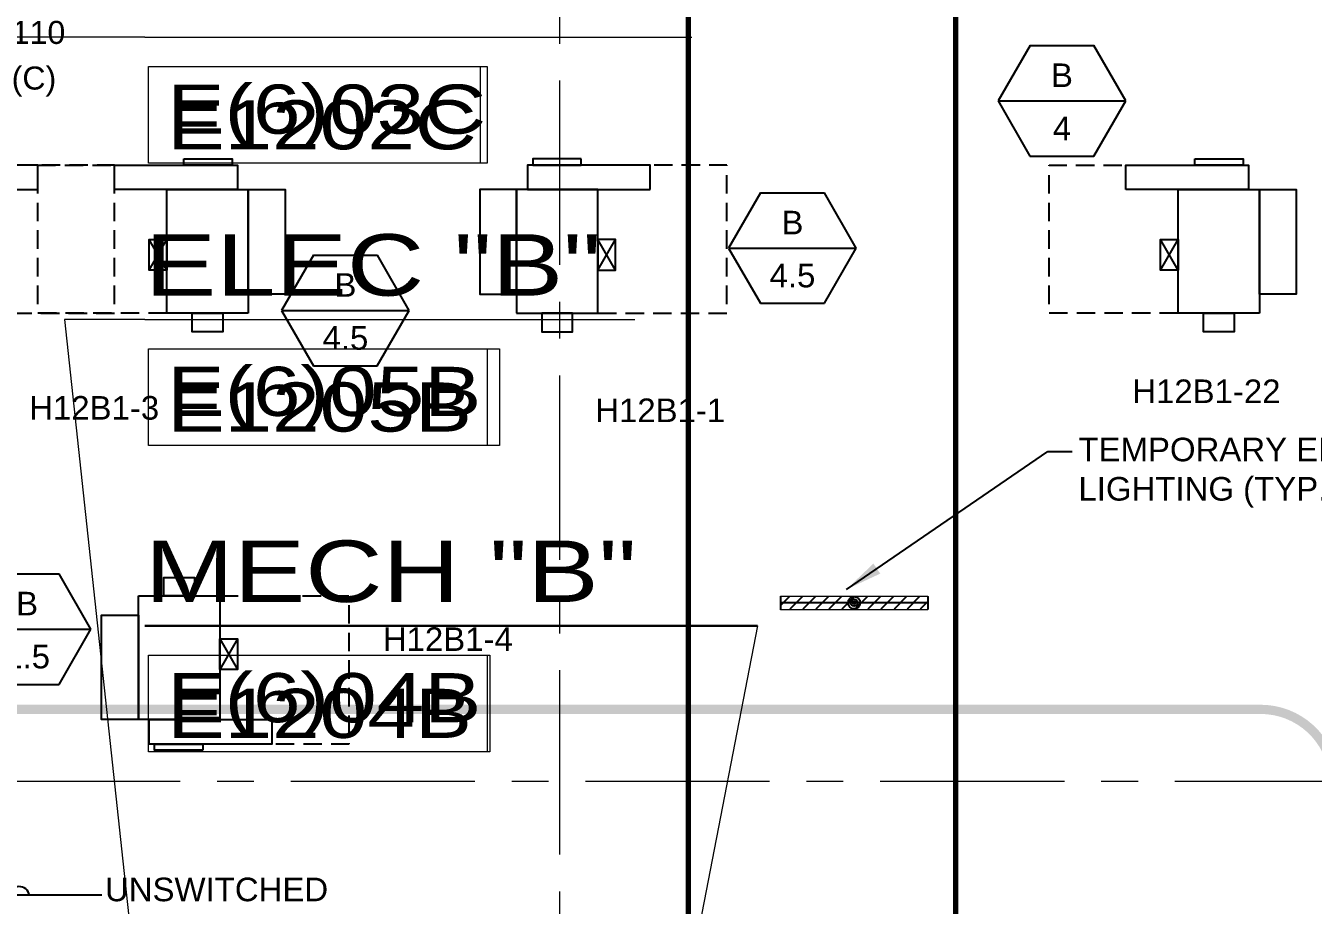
# Model space of a CAD drawing. Header units: inches. Extents: x -26575 to 27, y -11337 to 2257.
# Drawn here: x -21954.9 to -21535.5, y 980.7 to 1267.1 of the extents above; entities that cross this region are included whole.
import ezdxf
from ezdxf.enums import TextEntityAlignment as Align

# ---------------------------------------------------------------- set-up
doc = ezdxf.new("R2010")
doc.units = ezdxf.units.IN
doc.header["$LTSCALE"] = 48
doc.header["$MEASUREMENT"] = 0
for name, pattern in [('A106$0$CENTER', [2, 1.25, -0.25, 0.25, -0.25]), ('A112$0$CENTER', [2, 1.25, -0.25, 0.25, -0.25]), ('DASHED2', [0.375, 0.25, -0.125]), ('HIDDEN2', [0.1875, 0.125, -0.0625])]:
    doc.linetypes.add(name, pattern=pattern)
for name, color, linetype in [('A-Detl-Iden', 3, 'Continuous'), ('A106$0$A-AREA-IDEN', 8, 'Continuous'), ('A106$0$A-GRID-GRDP0-15', 8, 'Continuous'), ('A112$0$A-ANNO-IDEN', 8, 'Continuous'), ('A112$0$A-GRID-GRDP0-15', 8, 'Continuous'), ('A612$0$br612 - E-Lite', 3, 'Continuous'), ('ANNTEXT', 6, 'Continuous'), ('E-FIRE', 234, 'Continuous'), ('E-Lite', 53, 'Continuous'), ('E-Lite-Emer', 13, 'Continuous'), ('E-Powr-Circ', 232, 'Continuous'), ('E-TEXT', 6, 'Continuous'), ('G-Anno', 6, 'Continuous'), ('M-HVAC-blck', 6, 'Continuous'), ('M-HVAC-clrn', 1, 'HIDDEN2'), ('M-HVAC-EQPM-FPTD', 94, 'Continuous'), ('M-HVAC-FUTR', 4, 'HIDDEN2'), ('M-HVAC-Supp', 93, 'Continuous'), ('M-HVAC-TEXT', 6, 'Continuous'), ('XREF', 7, 'Continuous')]:
    doc.layers.add(name, color=color, linetype=linetype)
doc.layers.add('E-Fire-Covr', color=240, linetype='Continuous', lineweight=70, plot=False)
doc.styles.add('A106$0$Arial', font='arial.ttf', dxfattribs={"height": 0.076839})
doc.styles.add('A106$0$style-Arial', font='arial.ttf')
doc.styles.add('A112$0$Arial', font='arial.ttf', dxfattribs={"height": 0.076839})
doc.styles.add('M08', font='arial.ttf', dxfattribs={"height": 7.68})
doc.styles.add('MAMEP ANNO', font='arial.ttf', dxfattribs={"height": 0.078125})
doc.styles.get("Standard").update_dxf_attribs({"font": 'simplex.shx'})
doc.dimstyles.get("Standard").update_dxf_attribs({"dimtxt": 0.18, "dimasz": 0.125, "dimexe": 0.18, "dimexo": 0.0625, "dimgap": 0.09, "dimtad": 0, "dimtih": 1, "dimtoh": 1, "dimdec": 4, "dimzin": 0, "dimdsep": 46, "dimtxsty": 'Standard', "dimcen": 0.09, "dimadec": 0, "dimazin": 0, "dimtfac": 1, "dimtdec": 4, "dimtofl": 0, "dimtmove": 0, "dimatfit": 3, "dimfxl": 1, "dimtolj": 1, "dimtzin": 0, "dimarcsym": 0})

# ---------------------------------------------------------------- blocks, each defined once
blk = doc.blocks.new('A106')
at = {"layer": 'A106$0$A-AREA-IDEN', "lineweight": 13}
for p, q in [((-21916.08, 1263.35, 0.21), (-21737.94, 1263.35, 0.21)), ((-21916.08, 1171.45, 0.21), (-21756.46, 1171.45, 0.21))]:
    blk.add_line(p, q, dxfattribs=at)
at = {"layer": 'A106$0$A-AREA-IDEN', "lineweight": 30}
blk.add_line((-21916.08, 1071.71, 0.21), (-21716.55, 1071.71, 0.21), dxfattribs=at)
at = {"layer": 'A106$0$A-AREA-IDEN', "lineweight": 0}
blk.add_line((-21716.55, 1071.71, 0.21), (-21748.32, 907.72, 0.21), dxfattribs=at)
at = {"layer": 'A106$0$A-AREA-IDEN', "lineweight": 0, "elevation": 0.21, "flags": 128}
for points in [[(-21916.08, 1263.35), (-21985.8, 1263.35), (-22071.29, 974.27)], [(-21916.08, 1171.45), (-21942.2, 1171.45), (-21911.81, 889.27)]]:
    blk.add_lwpolyline(points, dxfattribs=at)
at = {"layer": 'A106$0$A-AREA-IDEN', "lineweight": 13}
for points in [[(-21914.88, 1253.83, 0.21), (-21806.8, 1253.83, 0.21), (-21806.8, 1222.3, 0.21), (-21914.88, 1222.3, 0.21)], [(-21914.88, 1161.93, 0.21), (-21800.55, 1161.93, 0.21), (-21800.55, 1130.4, 0.21), (-21914.88, 1130.4, 0.21)], [(-21914.88, 1062.2, 0.21), (-21803.67, 1062.2, 0.21), (-21803.67, 1030.67, 0.21), (-21914.88, 1030.67, 0.21)]]:
    blk.add_3dface(points, dxfattribs=at)
at = {"layer": 'A106$0$A-GRID-GRDP0-15', "linetype": 'A106$0$CENTER', "lineweight": 0}
for p, q in [((-21781.02, 2113.24), (-21781.02, -676.9)), ((-23884.56, 1021.17), (-20452.76, 1021.17))]:
    blk.add_line(p, q, dxfattribs=at)
at = {"layer": 'A106$0$A-AREA-IDEN', "lineweight": 13, "style": 'A106$0$style-Arial', "width": 1.246875}
for s, p in [('E(6)03C', (-21908.7, 1231.94, 0.21)), ('E(6)05B', (-21908.7, 1140.05, 0.21))]:
    blk.add_text(s, height=16, dxfattribs=at).set_placement(p)
at = {"layer": 'A106$0$A-AREA-IDEN', "lineweight": 30, "style": 'A106$0$style-Arial', "width": 1.246875}
blk.add_text('E(6)04B', height=16, dxfattribs=at).set_placement((-21908.7, 1040.31, 0.21))
at = {"layer": 'A106$0$A-AREA-IDEN', "lineweight": 13, "insert": (-21916.08, 1178.93, 0.21), "char_height": 20, "attachment_point": 7, "line_spacing_factor": 0.6, "style": 'A106$0$Arial'}
blk.add_mtext('\\H1x;\\W1.24688;ELEC "B"', dxfattribs=at)
at = {"layer": 'A106$0$A-AREA-IDEN', "lineweight": 30, "insert": (-21916.08, 1079.19, 0.21), "char_height": 20, "attachment_point": 7, "line_spacing_factor": 0.6, "style": 'A106$0$Arial'}
blk.add_mtext('\\H1x;\\W1.24688;MECH "B"', dxfattribs=at)
blk = doc.blocks.new('A112')
at = {"layer": 'A112$0$A-ANNO-IDEN', "lineweight": 13}
for p, q in [((-21916.08, 1263.35, 0.21), (-21737.94, 1263.35, 0.21)), ((-21916.08, 1171.45, 0.21), (-21756.46, 1171.45, 0.21))]:
    blk.add_line(p, q, dxfattribs=at)
at = {"layer": 'A112$0$A-ANNO-IDEN', "lineweight": 30}
blk.add_line((-21916.08, 1071.71, 0.21), (-21716.55, 1071.71, 0.21), dxfattribs=at)
at = {"layer": 'A112$0$A-ANNO-IDEN', "lineweight": 0}
blk.add_line((-21716.55, 1071.71, 0.21), (-21754.31, 876.84, 0.21), dxfattribs=at)
at = {"layer": 'A112$0$A-ANNO-IDEN', "lineweight": 0, "elevation": 0.21, "flags": 128}
for points in [[(-21916.08, 1263.35), (-21985.8, 1263.35), (-22064.22, 998.19)], [(-21916.08, 1171.45), (-21942.2, 1171.45), (-21911.81, 889.27)]]:
    blk.add_lwpolyline(points, dxfattribs=at)
at = {"layer": 'A112$0$A-ANNO-IDEN', "lineweight": 13}
for points in [[(-21914.88, 1253.83, 0.21), (-21804.6, 1253.83, 0.21), (-21804.6, 1222.3, 0.21), (-21914.88, 1222.3, 0.21)], [(-21914.88, 1161.93, 0.21), (-21804.6, 1161.93, 0.21), (-21804.6, 1130.4, 0.21), (-21914.88, 1130.4, 0.21)], [(-21914.88, 1062.2, 0.21), (-21804.6, 1062.2, 0.21), (-21804.6, 1030.67, 0.21), (-21914.88, 1030.67, 0.21)]]:
    blk.add_3dface(points, dxfattribs=at)
at = {"layer": 'A112$0$A-GRID-GRDP0-15', "linetype": 'A112$0$CENTER', "lineweight": 0}
for p, q in [((-21781.02, 2113.24), (-21781.02, -676.9)), ((-23884.56, 1021.17), (-20452.76, 1021.17))]:
    blk.add_line(p, q, dxfattribs=at)
at = {"layer": 'A112$0$A-ANNO-IDEN', "lineweight": 13, "attachment_point": 7, "line_spacing_factor": 0.6, "style": 'A112$0$Arial'}
for s, insert, char_height in [('\\H1x;\\W1.24688;E1202C', (-21908.7, 1226.61, 0.21), 16), ('\\H1x;\\W1.24688;ELEC "B"', (-21916.08, 1178.93, 0.21), 20), ('\\H1x;\\W1.24688;E1205B', (-21908.7, 1134.71, 0.21), 16)]:
    blk.add_mtext(s, dxfattribs=dict(at, insert=insert, char_height=char_height))
at = {"layer": 'A112$0$A-ANNO-IDEN', "lineweight": 30, "attachment_point": 7, "line_spacing_factor": 0.6, "style": 'A112$0$Arial'}
for s, insert, char_height in [('\\H1x;\\W1.24688;MECH "B"', (-21916.08, 1079.19, 0.21), 20), ('\\H1x;\\W1.24688;E1204B', (-21908.7, 1034.98, 0.21), 16)]:
    blk.add_mtext(s, dxfattribs=dict(at, insert=insert, char_height=char_height))
blk = doc.blocks.new('A612')
at = {"layer": 'A612$0$br612 - E-Lite', "lineweight": 13}
blk.add_3dface([(-21709.02, 1081.41), (-21661.02, 1081.41), (-21661.02, 1076.91), (-21709.02, 1076.91)], dxfattribs=at)
blk = doc.blocks.new('LFIND4')
for p, q in [((-24, 2), (-24, -2)), ((24, 0), (-24, 0)), ((24, 2), (24, -2))]:
    blk.add_line(p, q)
for radius in [2, 1.12, 0.5]:
    blk.add_circle((0, 0), radius)
blk = doc.blocks.new('*U164')
at = {"layer": 'E-Fire-Covr'}
blk.add_lwpolyline([(10.15, 322), (318, 322), (318, -314), (-318, -314), (-318, 322), (-9.51, 322)], dxfattribs=at)
at = {"color": 6, "style": 'MAMEP ANNO'}
for s, p in [('110', (10.55, 11.08)), ('(C)', (10.55, -3.78))]:
    blk.add_text(s, height=7.5, dxfattribs=at).set_placement(p)
blk = doc.blocks.new('A$C4BF10DA9')
at = {"layer": 'E-Powr-Circ'}
for p, q in [((20, 42), (30, 36.25)), ((20, 36.25), (30, 42))]:
    blk.add_line(p, q, dxfattribs=at)
at = {"layer": 'M-HVAC-clrn', "flags": 128}
blk.add_lwpolyline([(6, 42), (6, 0), (54.25, 0), (54.25, 25)], dxfattribs=at)
at = {"layer": 'M-HVAC-EQPM-FPTD'}
for p, q in [((6, 68.5), (6, 42)), ((46.25, 68.5), (6, 68.5)), ((46.25, 42), (46.25, 68.5)), ((6, 42), (46.25, 42))]:
    blk.add_line(p, q, dxfattribs=at)
for points in [[(12.25, 68.5), (46.25, 68.5), (46.25, 80.5), (12.25, 80.5)], [(46.25, 25), (54.25, 25), (54.25, 65), (46.25, 65)], [(6, 50.25), (6, 60.25), (0, 60.25), (0, 50.25)], [(30, 42), (20, 42), (20, 36.25), (30, 36.25)]]:
    blk.add_lwpolyline(points, close=True, dxfattribs=at)
at = {"layer": 'M-HVAC-Supp'}
blk.add_lwpolyline([(56.25, 47.5), (56.25, 63.25), (54.25, 63.25), (54.25, 47.5)], close=True, dxfattribs=at)
blk = doc.blocks.new('A$C73FD2CE6')
at = {"layer": 'M-HVAC-blck'}
for p, q in [((10.41, 36), (0, 18.01)), ((10.41, 36), (31.18, 36)), ((41.57, 17.97), (31.18, 36)), ((0, 18.01), (10.37, 0)), ((0.01, 17.99), (41.56, 17.99)), ((31.17, 0), (41.57, 17.97)), ((10.37, 0), (31.17, 0))]:
    blk.add_line(p, q, dxfattribs=at)
at = {"layer": 'M-HVAC-TEXT', "style": 'M08'}
for tag, p in [('2', (20.78, 26.3)), ('1', (20.78, 8.99))]:
    blk.add_attdef(tag, text='', height=7.68, dxfattribs=at).set_placement(p, align=Align.MIDDLE)

msp = doc.modelspace()

# ---------------------------------------------------------------- hatches: boundary and pattern name
at = {"layer": 'E-Lite-Emer'}
h = msp.add_hatch(dxfattribs=at)
h.set_pattern_fill('ANSI31', color=256, scale=24, angle=180, style=0)
h.set_pattern_definition([(225, (-23780.5473, 3800.9838), (2.1213203, -2.1213203), [])])
h.paths.add_polyline_path([(-21661.02, 1081.23), (-21709.02, 1081.23), (-21709.02, 1077.23), (-21661.02, 1077.23)])

# ---------------------------------------------------------------- linework, layer by layer
at = {"layer": 'A-Detl-Iden', "linetype": 'DASHED2', "const_width": 3, "flags": 128}
msp.add_lwpolyline([(-22145.19, 1044.51), (-21552.64, 1044.51, -0.414214), (-21528.64, 1020.51), (-21528.64, 536.77, -0.414214), (-21552.64, 512.77), (-22145.19, 512.77, -0.414214), (-22169.19, 536.77), (-22169.19, 1020.51, -0.414214)], format="xyb", close=True, dxfattribs=at)
at = {"layer": 'E-Powr-Circ'}
for p, q in [((-21891.67, 1067.47), (-21885.92, 1057.47)), ((-21885.92, 1067.47), (-21891.67, 1057.47))]:
    msp.add_line(p, q, dxfattribs=at)
at = {"layer": 'G-Anno'}
msp.add_line((-21930.13, 984), (-21960.48, 984), dxfattribs=at)
msp.add_arc((-21957.07, 983.33), 3.48, 11.1197, 168.8803, dxfattribs=at)
at = {"layer": 'M-HVAC-clrn', "flags": 128}
for points in [[(-21967.9, 1173.48), (-21925.9, 1173.48), (-21925.9, 1221.73), (-21950.9, 1221.73)], [(-21891.67, 1081.47), (-21849.67, 1081.47), (-21849.67, 1033.22), (-21874.67, 1033.22)]]:
    msp.add_lwpolyline(points, dxfattribs=at)
at = {"layer": 'M-HVAC-EQPM-FPTD'}
for p, q in [((-21918.17, 1081.47), (-21891.67, 1081.47)), ((-21918.17, 1041.22), (-21918.17, 1081.47)), ((-21891.67, 1081.47), (-21891.67, 1041.22)), ((-21891.67, 1041.22), (-21918.17, 1041.22))]:
    msp.add_line(p, q, dxfattribs=at)
for points in [[(-21950.9, 1213.73), (-21950.9, 1221.73), (-21990.9, 1221.73), (-21990.9, 1213.73)], [(-21899.92, 1081.47), (-21909.92, 1081.47), (-21909.92, 1087.47), (-21899.92, 1087.47)], [(-21918.17, 1075.22), (-21918.17, 1041.22), (-21930.17, 1041.22), (-21930.17, 1075.22)], [(-21891.67, 1057.47), (-21891.67, 1067.47), (-21885.92, 1067.47), (-21885.92, 1057.47)], [(-21874.67, 1041.22), (-21874.67, 1033.22), (-21914.67, 1033.22), (-21914.67, 1041.22)]]:
    msp.add_lwpolyline(points, close=True, dxfattribs=at)
at = {"layer": 'M-HVAC-Supp'}
msp.add_lwpolyline([(-21897.17, 1031.22), (-21912.92, 1031.22), (-21912.92, 1033.22), (-21897.17, 1033.22)], close=True, dxfattribs=at)

# ---------------------------------------------------------------- block references
at = {"layer": 'E-FIRE'}
for p in [(-21970.01, 1250.09), (-21421.02, 1250.09)]:
    msp.add_blockref('*U164', p, dxfattribs=at)
at = {"layer": 'E-Lite'}
msp.add_blockref('LFIND4', (-21685.02, 1079.23), dxfattribs=at)
at = {"layer": 'M-HVAC-blck'}
for p, values in [((-21638.12, 1224.67), {'2': 'B', '1': '4'}), ((-21725.9, 1176.71), {'2': 'B', '1': '4.5'}), ((-21871.52, 1156.39), {'2': 'B', '1': '4.5'}), ((-21975.2, 1052.64), {'2': 'B', '1': '1.5'})]:
    msp.add_blockref('A$C73FD2CE6', p, dxfattribs=at).add_auto_attribs(values)
at = {"layer": 'M-HVAC-FUTR', "xscale": -1, "rotation": 270}
for p in [(-21950.9, 1167.48), (-21621.53, 1167.48)]:
    msp.add_blockref('A$C4BF10DA9', p, dxfattribs=at)
at = {"layer": 'M-HVAC-FUTR', "rotation": 90.00000000000001}
msp.add_blockref('A$C4BF10DA9', (-21726.47, 1167.48), dxfattribs=at)
at = {"layer": 'XREF'}
for name in ['A106', 'A112', 'A612']:
    msp.add_blockref(name, (0, 0), dxfattribs=at)

# ---------------------------------------------------------------- texts
at = {"layer": 'ANNTEXT', "char_height": 7.68, "attachment_point": 1, "style": 'M08'}
for s, width, insert in [('H12B1-22', 59.1811, (-21594.45, 1151.91)), ('H12B1-3', 59.1811, (-21953.74, 1146.52)), ('H12B1-1', 59.1811, (-21769.37, 1145.72)), ('TEMPORARY EMER.\\PLIGHTING (TYP.)', 109.5, (-21611.96, 1132.96)), ('H12B1-4', 59.1811, (-21838.55, 1071.21))]:
    msp.add_mtext_dynamic_manual_height_columns(s, width=width, gutter_width=1, heights=[0], dxfattribs=dict(at, insert=insert))
at = {"layer": 'E-TEXT', "style": 'M08'}
msp.add_text('UNSWITCHED', height=7.68, dxfattribs=at).set_placement((-21929.06, 982.03))

# ---------------------------------------------------------------- leaders
at = {"layer": 'ANNTEXT'}
msp.add_leader([(-21687.54, 1083.56), (-21621.96, 1128.46), (-21613.96, 1128.46)], dimstyle='Standard', override={"dimscale": 96, "dimgap": 0.09, "dimtad": 0}, dxfattribs=at)

doc.saveas('drawing.dxf')
